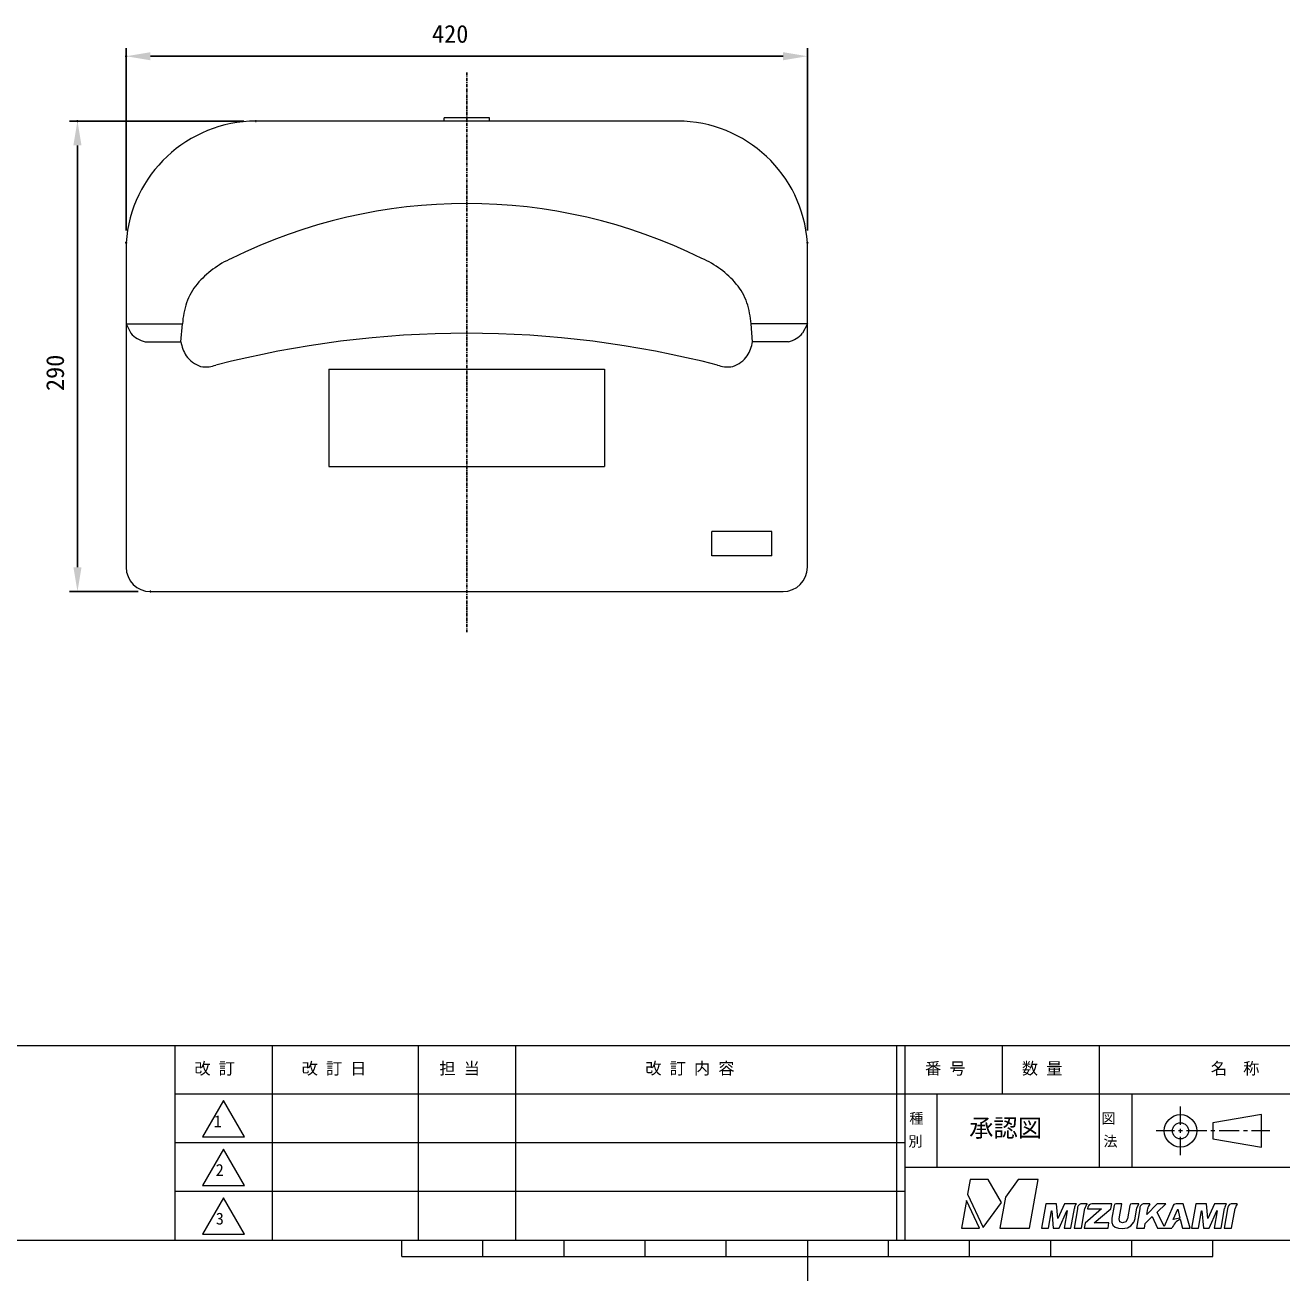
# Model space of a CAD drawing. Units: millimetres, scale not verified. Extents: x -203 to 203, y -143 to 143.
# Drawn here: x -96.4 to 58.5, y -143 to 11.8 of the extents above; entities that cross this region are included whole.
import ezdxf
from ezdxf.enums import TextEntityAlignment as Align

# ---------------------------------------------------------------- set-up
doc = ezdxf.new("R2010")
doc.units = ezdxf.units.MM
doc.header["$LTSCALE"] = 0.5
doc.header["$PDMODE"] = 32
doc.header["$PDSIZE"] = 0.1
doc.linetypes.add('USER1', pattern=[1.259843, 0.787402, -0.15748, 0.15748, -0.15748])
for name, color, linetype, lineweight in [('0-1_DIMENSION_LINES$02_DIMENSI', 7, 'Continuous', 25), ('0-3_DIMENSION_LINES$03_LINES', 7, 'Continuous', 18), ('0-4_DIMENSION_LINES$01_CENTER_', 7, 'USER1', 25), ('0-5_図面_FORMAT$03_TEXT', 7, 'Continuous', 18), ('0-6_図面_FORMAT$02_LOGO$01_MZ_LO', 7, 'Continuous', 18), ('0-8_図面_FORMAT$01_WAKU$OUT_LINE', 6, 'Continuous', 18), ('0-9_図面_FORMAT$01_WAKU$SUB_LINE', 7, 'Continuous', 18)]:
    doc.layers.add(name, color=color, linetype=linetype, lineweight=lineweight)
doc.layers.add('0-2_DEFPOINTS', color=7, linetype='Continuous')
doc.styles.add('ＭＳ ゴシック', font='')
doc.styles.get('ＭＳ ゴシック').set_extended_font_data('MS Gothic')

# ---------------------------------------------------------------- blocks, each defined once
blk = doc.blocks.new('D1')
at = {"layer": '0-1_DIMENSION_LINES$02_DIMENSI'}
for p, q in [((126, 135), (126, 157.5)), ((207.0002, 156.5), (128.9998, 156.5)), ((210, 135), (210, 157.5))]:
    blk.add_line(p, q, dxfattribs=at)
for points in [[(128.9998, 157), (128.9998, 156), (126, 156.5)], [(207.0002, 156), (207.0002, 157), (210, 156.5)]]:
    blk.add_solid(points, dxfattribs=at)
at = {"layer": '0-2_DEFPOINTS'}
for p in [(126, 156.5), (126, 133.5), (210, 133.5)]:
    blk.add_point(p, dxfattribs=at)
at = {"layer": '0-1_DIMENSION_LINES$02_DIMENSI', "style": 'ＭＳ ゴシック'}
blk.add_text('420', height=2.199, dxfattribs=at).set_placement((163.7143, 157.5), align=Align.BOTTOM_LEFT)
blk = doc.blocks.new('D3')
at = {"layer": '0-1_DIMENSION_LINES$02_DIMENSI'}
for p, q in [((140.5, 148.5), (119, 148.5)), ((120, 93.4998), (120, 145.5002)), ((127.5, 90.5), (119, 90.5))]:
    blk.add_line(p, q, dxfattribs=at)
for points in [[(120.5, 145.5002), (119.5, 145.5002), (120, 148.5)], [(119.5, 93.4998), (120.5, 93.4998), (120, 90.5)]]:
    blk.add_solid(points, dxfattribs=at)
at = {"layer": '0-2_DEFPOINTS'}
for p in [(120, 148.5), (142, 148.5), (129, 90.5)]:
    blk.add_point(p, dxfattribs=at)
at = {"layer": '0-1_DIMENSION_LINES$02_DIMENSI', "style": 'ＭＳ ゴシック'}
blk.add_text('290', height=2.199, rotation=90, dxfattribs=at).set_placement((119, 115.2143), align=Align.BOTTOM_LEFT)
blk = doc.blocks.new('_X10')
at = {"layer": '0-5_図面_FORMAT$03_TEXT', "style": 'ＭＳ ゴシック'}
for s, p in [('種', (222.5635, 24.5011)), ('別', (222.4515, 21.6899))]:
    blk.add_text(s, height=1.283, dxfattribs=at).set_placement(p, align=Align.BOTTOM_LEFT)
blk = doc.blocks.new('_X9')
at = {"layer": '0-5_図面_FORMAT$03_TEXT', "style": 'ＭＳ ゴシック'}
for s, p in [('図', (246.2433, 24.5011)), ('法', (246.4883, 21.6899))]:
    blk.add_text(s, height=1.283, dxfattribs=at).set_placement(p, align=Align.BOTTOM_LEFT)

msp = doc.modelspace()

# ---------------------------------------------------------------- linework, layer by layer
at = {"layer": '0-3_DIMENSION_LINES$03_LINES'}
for p, q in [((-16, 0), (-68, 0)), ((-39.1999, 0.4), (-44.7999, 0.4)), ((-44.7999, 0), (-44.7999, 0.4)), ((-39.1999, 0), (-39.1999, 0.4)), ((-84, -15), (-84, -55)), ((0, -55), (0, -15)), ((-84, -24.9999), (-77.0578, -24.9999)), ((-83.9998, -24.9999), (-83.4097, -26.1354)), ((-77.2351, -27.1999), (-77.0578, -24.9999)), ((0, -24.9999), (-6.9422, -24.9999)), ((-6.7649, -27.1999), (-6.9422, -24.9999)), ((0, -24.9999), (-0.5901, -26.1354)), ((-81.6553, -27.1999), (-77.2349, -27.1999)), ((-2.3445, -27.1999), (-6.7649, -27.1999)), ((-58.9999, -30.6002), (-24.9999, -30.6002)), ((-24.9999, -30.6002), (-24.9999, -42.6002)), ((-4.4001, -50.5999), (-11.8001, -50.5999)), ((-4.4001, -53.5999), (-4.4001, -50.5999)), ((-81, -58), (-3, -58))]:
    msp.add_line(p, q, dxfattribs=at)
for points in [[(-58.9999, -30.6002), (-58.9999, -42.6002), (-24.9999, -42.6002)], [(-4.4001, -53.5999), (-11.8001, -53.5999), (-11.8001, -50.5999)]]:
    msp.add_lwpolyline(points, dxfattribs=at)
for centre, radius, start, end in [((-67.9375, -16.1), 16.1001, 90.22244, 176.08234), ((-16.0625, -16.1), 16.1001, 3.91766, 89.77756), ((-41.9999, -75.6494), 65.4862, 63.72239, 116.27761), ((-66.2893, -27.6893), 11.7417, 113.611, 139.64364), ((-17.7107, -27.6893), 11.7417, 40.35636, 66.389), ((-69.3657, -24.9555), 7.6277, 140.32908, 160.3492), ((-14.6343, -24.9555), 7.6277, 19.6508, 39.67092), ((-65.2703, -25.9433), 11.8252, 162.51521, 175.42407), ((-18.7297, -25.9433), 11.8252, 4.57593, 17.48479), ((-81.025, -24.1831), 3.0819, 219.30585, 258.19841), ((-41.9999, -149.8071), 123.6439, 75.51505, 104.48495), ((-2.9749, -24.1831), 3.0819, 281.80159, 320.69415), ((-72.867, -26.5606), 4.4144, 188.32665, 212.53686), ((-11.1328, -26.5606), 4.4144, 327.46314, 351.67335), ((-73.7726, -26.969), 3.4343, 214.91912, 252.19711), ((-10.2272, -26.969), 3.4343, 287.80289, 325.08088), ((-74.1966, -27.8306), 2.4882, 255.42942, 280.12195), ((-75.0925, -22.3805), 8.0113, 279.57917, 285.68673), ((-8.9073, -22.3805), 8.0113, 254.31327, 260.42083), ((-9.8032, -27.8306), 2.4882, 259.87805, 284.57058), ((-81, -55), 3, 180, 270), ((-3, -55), 3, 270, 0)]:
    msp.add_arc(centre, radius, start, end, dxfattribs=at)
at = {"layer": '0-4_DIMENSION_LINES$01_CENTER_'}
msp.add_line((-42, 6), (-42, -63), dxfattribs=at)
at = {"layer": '0-5_図面_FORMAT$03_TEXT'}
for p, q in [((-72, -120.75), (-74.5981, -125.25)), ((-69.4019, -125.25), (-72, -120.75)), ((46, -123.75), (46, -121.5)), ((56, -122.5), (50, -123.5)), ((50, -123.5), (50, -125.5)), ((56, -126.5), (56, -122.5)), ((-74.5981, -125.25), (-69.4019, -125.25)), ((45.25, -124.5), (43, -124.5)), ((46.25, -124.5), (45.75, -124.5)), ((46, -124.75), (46, -124.25)), ((46, -127.5), (46, -125.25)), ((49.25, -124.5), (46.75, -124.5)), ((50.25, -124.5), (49.75, -124.5)), ((50, -125.5), (56, -126.5)), ((53.25, -124.5), (50.75, -124.5)), ((54.25, -124.5), (53.75, -124.5)), ((57, -124.5), (54.75, -124.5)), ((-72, -126.75), (-74.5981, -131.25)), ((-69.4019, -131.25), (-72, -126.75)), ((-74.5981, -131.25), (-69.4019, -131.25)), ((-72, -132.75), (-74.5981, -137.25)), ((-69.4019, -137.25), (-72, -132.75)), ((-74.5981, -137.25), (-69.4019, -137.25))]:
    msp.add_line(p, q, dxfattribs=at)
for radius in [2, 1]:
    msp.add_circle((46, -124.5), radius, dxfattribs=at)
at = {"layer": '0-6_図面_FORMAT$02_LOGO$01_MZ_LO'}
for p, q in [((37.5368, -133.5001), (35.0653, -133.5001)), ((46.3372, -133.5001), (45.4679, -133.5001)), ((40.2333, -135.7779), (40.2903, -135.6677)), ((40.3739, -135.4237), (40.3965, -135.3012)), ((40.3965, -135.3012), (40.3965, -135.3012))]:
    msp.add_line(p, q, dxfattribs=at)
for points in [[(23.9185, -133.3532), (22.2811, -130.5), (20.052, -130.5), (19.7334, -132.3069), (21.6797, -136.412)], [(28.4519, -130.5), (26.0068, -130.5), (24.423, -132.6639), (23.7466, -136.5), (27.394, -136.5)], [(18.994, -136.5), (21.2213, -136.5), (19.5978, -133.0758)], [(45.1097, -135.4167), (45.6797, -134.1656), (45.9339, -135.2805)]]:
    msp.add_lwpolyline(points, close=True, dxfattribs=at)
for points in [[(33.1643, -133.5221), (33.1564, -133.5001), (31.6973, -133.5001), (30.8813, -135.3254), (30.7128, -133.5001), (29.3797, -133.5001), (28.8508, -136.5), (29.7077, -136.5), (30.085, -134.3718), (30.1212, -134.3718), (30.3134, -136.5), (31.0307, -136.5), (31.9772, -134.3718)], [(32.0194, -134.3718), (31.6421, -136.5), (32.493, -136.5), (32.9191, -134.0808)], [(33.2994, -134.1367), (32.8831, -136.5), (33.7988, -136.5), (34.2223, -134.0946)], [(34.4907, -133.528), (34.4785, -133.5001), (33.7311, -133.5001)], [(34.5924, -133.8998), (34.52, -134.1359), (36.248, -134.138), (34.2351, -135.8723), (34.125, -136.5), (37.0697, -136.5), (37.1838, -135.8537), (35.3578, -135.8512), (37.4305, -134.0987), (37.5368, -133.5001)], [(37.8062, -133.6918), (37.5241, -135.2886), (37.5207, -135.7942), (37.6572, -136.1388), (37.9298, -136.3967), (38.3411, -136.5181), (38.8134, -136.5486), (39.4797, -136.4487), (39.8948, -136.201), (40.2275, -135.7892)], [(39.7553, -133.6956), (39.4664, -135.331), (39.2624, -135.7153), (38.8631, -135.8509), (38.5099, -135.7132), (38.4414, -135.331), (38.7636, -133.5001), (38.0482, -133.5001)], [(40.8635, -133.5423), (40.8489, -133.5001), (40.7137, -133.5065), (40.0021, -133.5001)], [(40.3988, -135.2886), (40.6262, -134.0012), (40.8635, -133.5423)], [(40.9871, -134.1367), (40.5715, -136.5), (41.5368, -136.5), (41.5384, -136.5), (41.5439, -136.5), (41.6443, -135.9188), (42.5284, -135.0795), (43.1843, -136.5), (44.9459, -136.5)], [(42.2217, -133.528), (42.2092, -133.5001), (41.4125, -133.5001)], [(45.0487, -133.8322), (43.9945, -136.289), (43.107, -134.5303), (44.1923, -133.5001), (43.1434, -133.5001), (41.8365, -134.8052), (41.959, -134.0946)], [(45.9654, -135.4039), (46.2447, -136.5), (47.188, -136.5), (46.3372, -133.5001)], [(51.6741, -133.5221), (51.6663, -133.5001), (50.2071, -133.5001), (49.3912, -135.3254), (49.2227, -133.5001), (47.8896, -133.5001), (47.3606, -136.5), (48.2176, -136.5), (48.5948, -134.3718), (48.631, -134.3718), (48.8233, -136.5), (49.5406, -136.5), (50.4871, -134.3718)], [(50.5292, -134.3718), (50.152, -136.5), (51.0029, -136.5), (51.429, -134.0808)], [(51.8093, -134.1367), (51.3929, -136.5), (52.3087, -136.5), (52.7322, -134.0946)], [(53.0005, -133.528), (52.9883, -133.5001), (52.241, -133.5001)]]:
    msp.add_lwpolyline(points, dxfattribs=at)
for centre, radius, start, end in [((31.9983, -134.363), 0.0228, 337.38667, 202.61333), ((33.7742, -134.1229), 0.8561, 135.436, 177.18162), ((33.898, -134.0779), 0.6015, 106.10853, 185.61083), ((35.2047, -134.2131), 0.9895, 136.18472, 173.12017), ((35.0741, -133.9901), 0.4901, 91.03463, 169.38909), ((38.0431, -133.7422), 0.2422, 88.80192, 167.99496), ((39.9968, -133.7469), 0.2469, 88.77298, 167.99431), ((41.5809, -134.073), 0.5972, 106.38228, 186.12371), ((42.933, -134.202), 0.9799, 136.54508, 173.70767), ((45.4594, -133.9198), 0.4199, 88.83548, 167.9571), ((50.5082, -134.363), 0.0228, 337.38667, 202.61333), ((52.2841, -134.1229), 0.8561, 135.436, 177.18162), ((52.4079, -134.0779), 0.6015, 106.10853, 185.61083), ((53.7145, -134.2131), 0.9895, 136.18472, 173.12017), ((38.9196, -135.0984), 1.4791, 332.15939, 332.65034), ((39.5102, -135.2642), 0.8783, 332.65034, 349.54143), ((38.5515, -134.9606), 1.8762, 349.54143, 349.93236), ((46.8386, -137.2383), 2.0316, 115.4544, 158.69079)]:
    msp.add_arc(centre, radius, start, end, dxfattribs=at)
at = {"layer": '0-8_図面_FORMAT$01_WAKU$OUT_LINE'}
for p, q in [((198, -114), (-198, -114)), ((-78, -114), (-78, -138)), ((11, -114), (11, -138)), ((12, -114), (12, -138)), ((198, -120), (-78, -120)), ((-198, -138), (198, -138)), ((-50, -140), (-50, -138)), ((-40, -140), (-40, -138)), ((-30, -140), (-30, -138)), ((-20, -140), (-20, -138)), ((-10, -140), (-10, -138)), ((0, -138), (0, -143)), ((10, -140), (10, -138)), ((20, -140), (20, -138)), ((30, -140), (30, -138)), ((40, -140), (40, -138)), ((50, -140), (50, -138)), ((-50, -140), (50, -140))]:
    msp.add_line(p, q, dxfattribs=at)
at = {"layer": '0-9_図面_FORMAT$01_WAKU$SUB_LINE'}
for p, q in [((-66, -114), (-66, -138)), ((-48, -114), (-48, -138)), ((-36, -114), (-36, -138)), ((24, -114), (24, -120)), ((36, -129), (36, -114)), ((16, -129), (16, -120)), ((40, -120), (40, -129)), ((12, -126), (-78, -126)), ((12, -129), (144, -129)), ((12, -132), (-78, -132))]:
    msp.add_line(p, q, dxfattribs=at)

# ---------------------------------------------------------------- block references
at = {"layer": '0-1_DIMENSION_LINES$02_DIMENSI'}
for name in ['D1', 'D3']:
    msp.add_blockref(name, (-210, -148.5), dxfattribs=at)
at = {"layer": '0-5_図面_FORMAT$03_TEXT'}
for name in ['_X10', '_X9']:
    msp.add_blockref(name, (-210, -148.5), dxfattribs=at)

# ---------------------------------------------------------------- texts
at = {"layer": '0-5_図面_FORMAT$03_TEXT', "style": 'ＭＳ ゴシック'}
for s, height, p in [('改 訂', 1.466, (-75.5838, -117.9799)), ('改 訂 日', 1.466, (-62.3608, -117.9799)), ('担 当', 1.466, (-45.3714, -117.9799)), ('改 訂 内 容', 1.466, (-19.9835, -117.964)), ('番 号', 1.466, (14.5112, -117.9799)), ('数 量', 1.466, (26.4452, -117.9799)), ('名\u3000称', 1.466, (49.7337, -117.9799)), ('1', 1.466, (-73.1918, -124.4965)), ('承認図', 2.199, (19.9406, -125.9023)), ('2', 1.466, (-72.9498, -130.4965)), ('3', 1.466, (-72.9398, -136.4965))]:
    msp.add_text(s, height=height, dxfattribs=at).set_placement(p, align=Align.BOTTOM_LEFT)

doc.saveas('drawing.dxf')
